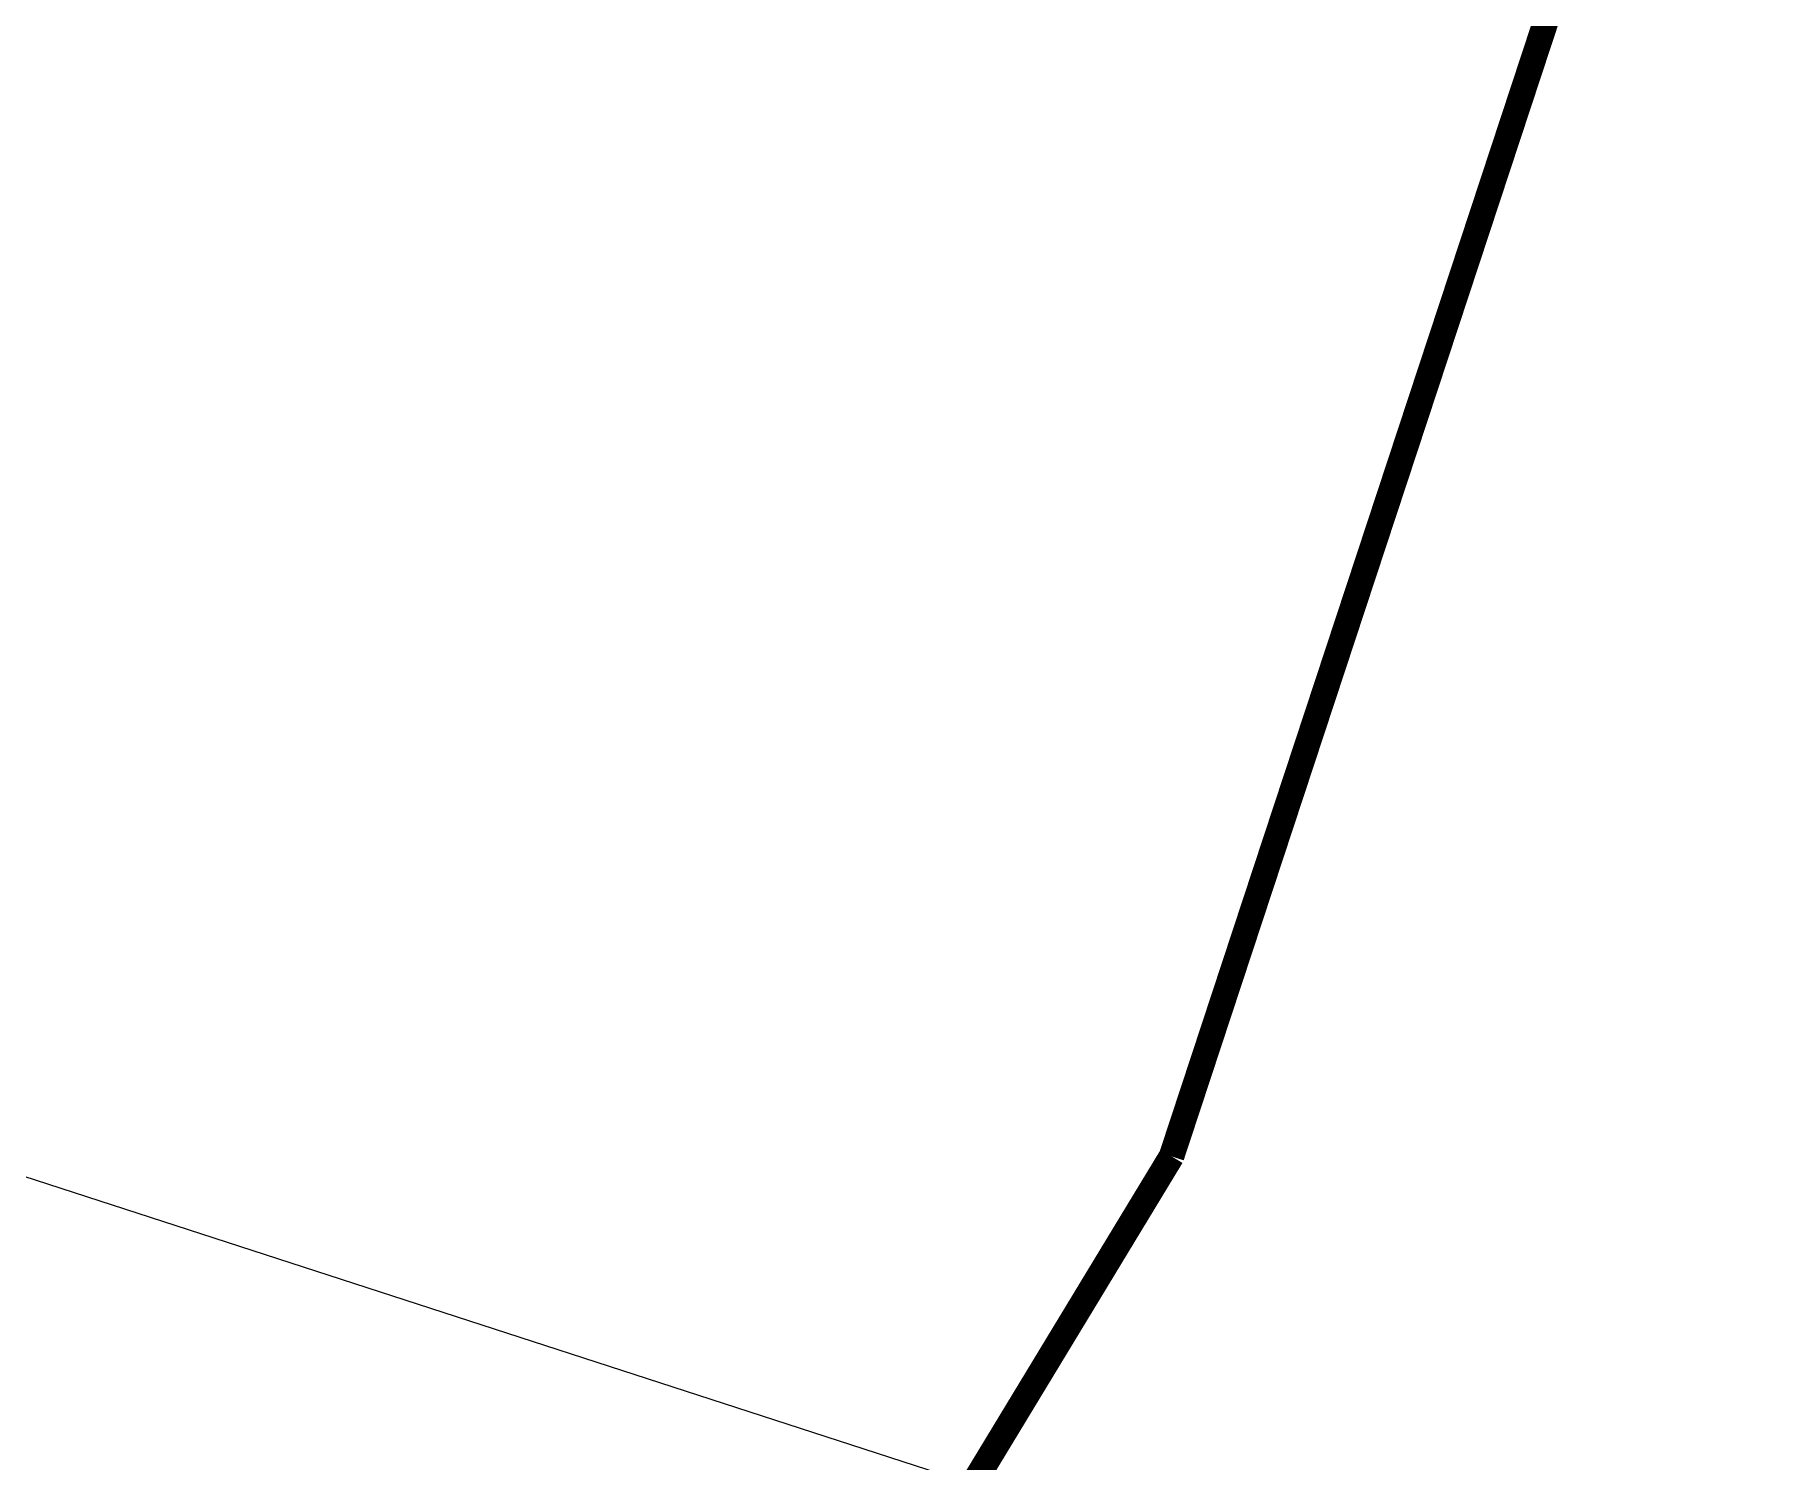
# Model space of a CAD drawing. Header units: inches. Extents: x 350994 to 353538, y 1581369 to 1583842.
# Drawn here: x 351550.86 to 351557.62, y 1583168.44 to 1583174.02 of the extents above; entities that cross this region are included whole.
import ezdxf

# ---------------------------------------------------------------- set-up
doc = ezdxf.new("R2010")
doc.units = ezdxf.units.IN
doc.header["$MEASUREMENT"] = 0
doc.linetypes.add('1', pattern=[0])
doc.layers.add('EP TF', color=5, linetype='Continuous')
doc.layers.add("ROAD'S", color=1, linetype='1')
doc.styles.get("Standard").update_dxf_attribs({"font": 'arial.ttf'})
doc.linetypes.add('SILT_FENCE', pattern='A,0.5,-0.2,["EP",Standard,S=0.1,R=0,X=-0.1,Y=-0.05],-0.2', length=0.9)

msp = doc.modelspace()

# ---------------------------------------------------------------- linework, layer by layer
at = {"layer": 'EP TF', "color": 252, "linetype": 'SILT_FENCE', "lineweight": 5, "ltscale": 6, "elevation": 98.4574}
msp.add_lwpolyline([(351860.5991, 1583050.4567), (351843.1169, 1583054.9271), (351805.4278, 1583069.4344), (351749.9959, 1583088.0429), (351693.3236, 1583107.1946), (351559.8182, 1583166.6338), (351530.9957, 1583175.9862), (351505.5163, 1583184.1892), (351479.5538, 1583192.5978), (351455.0222, 1583200.3947), (351427.5067, 1583209.4455), (351401.1813, 1583217.7438), (351377.1042, 1583229.3318), (351383.8885, 1583253.3938), (351390.1839, 1583276.1024), (351398.1711, 1583304.6799), (351406.6127, 1583334.6706), (351412.5706, 1583355.2443), (351419.6561, 1583379.9764), (351427.7426, 1583409.2466), (351437.3147, 1583441.6871)], dxfattribs=at)
at = {"layer": "ROAD'S", "lineweight": 5, "const_width": 0.1}
for points in [[(351393.0598, 1583275.6684), (351462.3219, 1583253.9047), (351560.8846, 1583222.3062), (351564.8534, 1583220.4371), (351568.3111, 1583218.7922), (351570.4962, 1583215.6945), (351570.4962, 1583215.6945), (351555.3062, 1583169.6329)], [(351555.3062, 1583169.6329), (351551.4765, 1583163.313), (351551.4765, 1583163.313), (351547.92, 1583160.0148), (351541.675, 1583157.4607), (351530.1145, 1583161.2635), (351443.0827, 1583190.9951), (351393.5157, 1583207.2745), (351376.8003, 1583213.4685), (351374.7179, 1583216.1866), (351374.2327, 1583219.4942), (351374.6222, 1583226.2478), (351388.1008, 1583275.0272), (351388.1008, 1583275.0272)]]:
    msp.add_lwpolyline(points, dxfattribs=at)

doc.saveas('drawing.dxf')
